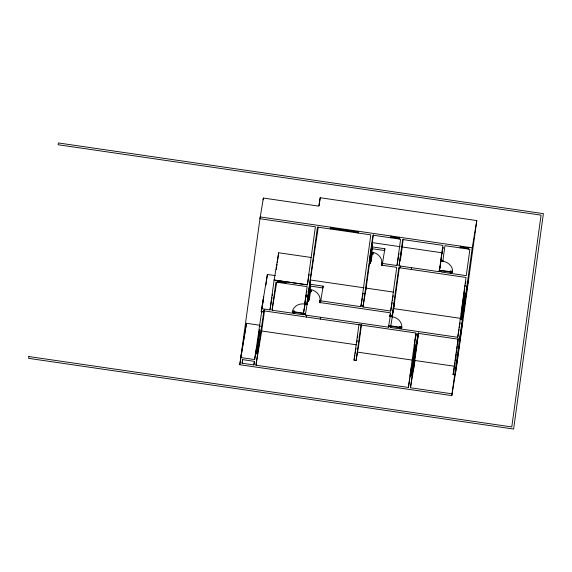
<?xml version="1.0" encoding="UTF-8"?>
<svg xmlns="http://www.w3.org/2000/svg" width="572" height="572" viewBox="0 0 572 572"><rect width="100%" height="100%" fill="white"/><g stroke="black" fill="none" stroke-linecap="round" stroke-linejoin="round"><path stroke-width="0.86" d="M456.592 366.559L451.78 395.617L239.768 364.714L260.217 216.931L472.229 247.833L476.791 220.57L320.206 197.748L318.804 206.135L263.37 198.055L259.967 218.726L315.394 226.805L307.364 284.842L274.102 280.037L269.97 309.91L261.654 308.701L261.24 311.69L263.32 311.99L263.606 310.267M263.127 199.857L263.37 198.055M259.481 325.182L246.496 323.287L239.768 364.714M242.092 363.227L242.592 359.631L254.368 361.354L253.875 364.943L242.092 363.227L242.685 359.709M246.496 323.287L240.762 357.536L254.619 359.559L261.711 311.368M262.062 308.837L262.298 307.15M262.527 305.455L263.699 297.011L261.24 311.69M256.27 353.732L259.581 329.794M265.93 284.97L267.389 274.453L275.275 275.597M256.692 353.789L260.003 329.858M409.817 378.878L408.379 387.458L255.956 365.243L264.021 309.988M263.32 311.99L263.485 310.796L415.916 333.011L408.379 387.458M255.956 365.243L261.683 330.995L264.6 309.917M276.355 269.469L276.598 267.717M276.841 265.959L277.084 264.2M277.327 262.448L278.664 252.781L311.054 257.457M272.05 310.21L275.94 282.089L307.114 286.636L304.719 303.989A11.204 9.667 9.5 0 0 292.306 311.947L292.363 311.525L303.453 313.141L303.224 314.757L272.05 310.21L276.612 282.954M277.327 282.296L277.57 280.502M285.635 283.505L285.886 281.71M292.9 312.033L293.493 312.119M293 312.598L293.064 312.133M293.143 311.561L293.207 311.096M303.181 313.527L303.103 314.128L305.598 314.493L305.677 313.892L292.306 311.947M306.106 296.997L306.342 295.338M306.685 292.85L306.914 291.198M303.875 313.635L305.484 313.742L305.305 315.058L388.445 327.177L390.454 315.172M305.198 304.061L306.778 304.411L307.293 300.7L308.816 300.922L308.866 299.528M319.104 205.698L320.206 197.748M310.253 289.532L310.732 289.604L309.409 299.177L307.543 298.906L317.474 227.105L370.82 234.885L360.889 306.678L320.013 300.722A11.204 9.667 9.5 0 0 310.253 289.532L308.651 301.079L307.958 300.979L308.258 298.827L308.952 298.927M308.072 298.126L308.53 294.816M308.758 293.157L309.33 289.017M308.465 296.189L310.453 281.832L308.608 293.329M307.543 298.906L318.261 227.127M309.631 290.426L309.202 291.484M308.329 300.851L308.58 299.056M310.439 286.122L310.689 284.327L323.159 286.143L322.915 287.938L310.439 286.122L307.986 300.8M306.442 317.06L306.692 315.265M311.089 290.64L311.211 291.777L311.39 290.497M320.113 302.567L320.356 300.772M330.294 228.979L330.537 227.177M320.299 319.076L320.549 317.281M358.008 233.011L358.251 231.217M358.687 345.13L356.113 360.51L354.032 360.203L359.016 324.202M356.971 342.192L357.214 340.44M357.579 337.802L357.822 336.05M392.12 302.445L390.683 311.025L362.97 306.985L369.012 263.306L370.534 263.528L370.584 262.133M371.972 252.138L372.458 252.209L371.128 261.783L369.262 261.511L372.901 235.185L400.614 239.225L396.975 265.551L381.731 263.327A11.204 9.667 9.5 0 0 371.972 252.138L370.37 263.685L369.676 263.585L369.977 261.433L370.67 261.533M356.113 360.51L361.089 324.503M365.88 289.904L370.113 259.288M370.356 257.536L372.172 244.437L370.306 255.584M369.262 261.511L373.509 234.742M357.264 353.918L357.514 352.123L412.941 360.203M358.437 346.925L361.483 324.917M371.35 253.031L370.921 254.097M370.048 263.456L370.298 261.661M372.157 248.727L372.408 246.932L384.877 248.756L384.634 250.55L372.157 248.727L369.705 263.406M372.808 253.246L372.93 254.383L373.108 253.103M381.831 265.172L382.075 263.377M390.919 237.809L391.162 236.014M399.227 239.024L399.478 237.23M388.445 327.177L388.631 325.861L390.204 326.212M390.683 311.025L396.725 267.346L381.345 265.108L381.674 263.749M391.534 316.638L389.918 316.53L390.433 312.82L319.626 302.495L319.955 301.144M459.023 329.558L457.736 337.28L390.526 327.484L390.748 325.868L401.837 327.484L401.78 327.899L388.402 325.954L388.324 326.548L390.819 326.912L390.898 326.312M399.056 265.851L402.695 239.525L442.878 245.388L439.239 271.714L399.056 265.851L403.303 239.082M393.064 312.205L394.558 301.437L392.099 316.116M390.526 327.484L393.686 308.608L399.406 267.253M400.379 260.217L401.959 248.777M400.193 267.853L400.436 266.059M400.593 327.727L401.187 327.813M400.936 328.328L401.001 327.863M401.079 327.291L401.144 326.834M411.275 269.469L411.525 267.675M412.491 360.818L412.734 359.066M413.577 352.953L413.821 351.208M414.786 344.215L415.029 342.471M415.88 336.357L416.116 334.606M410.868 375.618L415.1 345.038M411.282 375.675L415.515 345.102M452.03 393.822L410.46 387.766L417.989 333.319L459.566 339.375L462.719 320.506L455.19 374.953L453.11 374.646L458.093 338.638M418.439 333.161L412.112 375.797L410.038 375.497L411.625 365.994M413.62 368.89L418.597 332.883M442.235 253.124L442.463 251.465M442.807 248.977L443.035 247.318M440.998 270.749L439.418 270.392M442.32 261.175L440.712 261.061M441.691 270.849L441.605 271.443L439.11 271.085L439.196 270.484L452.566 272.436L452.624 272.015L441.541 270.399L441.319 272.015L466.259 275.647L469.905 249.32L444.959 245.688L442.807 261.247A11.204 9.667 9.5 0 1 452.566 272.436M451.379 272.258L451.973 272.343M451.515 272.358L450.085 272.744L451.573 272.958M451.723 272.858L451.787 272.401M451.866 271.829L451.93 271.364M460.203 247.912L460.453 246.117M468.518 249.12L468.761 247.326M457.736 337.28L466.008 277.441L398.806 267.646L392.013 316.709A11.204 9.667 9.5 0 1 401.78 327.899M461.861 309.073L461.504 311.64L461.94 309.016M462.097 307.364L462.448 304.797M462.684 303.088L463.635 296.253M463.871 294.544L464.693 288.56M462.791 303.796L463.027 302.087M463.384 299.521L463.62 297.812M463.971 295.245L464.214 293.536M464.564 290.976L464.8 289.26M465.629 283.283L465.865 281.574M454.633 365.379L454.997 362.741M455.24 360.989L456.213 353.954M456.456 352.202L456.699 350.443M456.942 348.684L457.307 346.046M457.55 344.287L458.279 339.017M461.046 319.448L464.357 295.517M461.461 319.512L464.771 295.574M451.78 395.617L472.229 247.833M456.342 368.354L476.791 220.57M261.654 308.701L267.389 274.453M254.619 359.559L256.528 348.141M253.875 364.943L254.461 361.425M278.664 252.781L274.102 280.037L307.364 284.842L308.544 277.806M269.97 309.91L272.029 297.597M272.322 295.838L272.615 294.079M308.837 276.047L309.13 274.288M304.797 303.389L306.242 294.752M303.31 314.157L305.191 302.931M305.477 301.208L305.763 299.478M303.224 314.757L305.09 303.603M306.878 303.689L307.457 300.236M308.036 296.782L308.294 294.694M305.305 315.058L308.322 297.047M308.229 299.006L310.689 284.327M320.456 302.617L323.159 286.143M360.889 306.678L362.326 298.105M362.612 296.389L362.898 294.673M369.726 259.016L370.012 257.3M369.955 261.611L372.408 246.932M354.032 360.203L354.89 355.083M355.176 353.374L355.462 351.666M355.748 349.957L356.034 348.248M362.97 306.985L366.123 288.109L393.843 292.149M382.175 265.222L384.877 248.756M396.975 265.551L398.412 256.971M398.698 255.255L398.984 253.539M392.406 300.729L392.692 299.013M392.978 297.297L393.264 295.581M390.018 315.808L390.454 313.22M416.144 333.698L414.264 344.916L416.344 345.223L418.368 333.133M410.103 377.162L410.389 375.454M410.46 387.766L415.022 360.503L454.511 366.259L453.11 374.646M440.812 260.346L442.399 250.843M442.692 249.12L442.978 247.39M439.317 271.114L440.769 262.476M441.055 260.753L441.341 259.023M439.239 271.714L440.097 266.566M440.39 264.85L440.676 263.134M440.962 261.418L441.248 259.702M464.957 286.829L465.25 285.085M462.233 307.271L462.526 305.519M459.309 327.842L459.602 326.126M459.888 324.41L460.174 322.694M330.437 227.899L358.158 231.939M391.062 236.737L399.378 237.945M460.353 246.832L468.668 248.048M330.387 228.257L358.108 232.296M391.012 237.094L399.327 238.302M460.303 247.19L468.618 248.405M372.415 242.642L400.135 246.682M402.209 246.982L442.399 252.838M440.769 260.639L442.85 260.946M371.9 252.652L371.829 253.167M372.386 252.724L372.315 253.232M371.257 252.717L371.793 252.788M372.451 252.888L372.987 252.967M451.808 271.221L450.328 271.006L451.565 271.435M439.36 270.813L441.441 271.114M463.527 295.395L465.608 295.695M310.696 280.037L364.049 287.809M362.712 293.522L364.793 293.822M277.47 281.217L285.785 282.432M277.42 281.574L285.735 282.79M310.181 290.047L310.11 290.555M310.667 290.118L310.596 290.626M309.538 290.104L310.067 290.183M310.732 290.283L311.268 290.361M393.686 308.608L460.889 318.404M460.217 319.326L462.298 319.626M361.054 305.484L363.134 305.784M304.754 303.689L306.835 303.989M389.982 316.109L392.056 316.409M293.365 311.004L294.845 311.218L293.536 311.268M401.022 326.691L399.535 326.476L400.779 326.898M303.353 313.856L305.427 314.164M388.574 326.283L390.647 326.583M293.365 312.526L294.601 312.948L293.121 312.734M400.607 328.156L399.299 328.206L400.779 328.428M262.405 311.475L263.792 311.676M259.252 326.047L261.332 326.355M261.683 330.995L356.606 344.83M258.422 332.067L260.503 332.375M255.441 353.61L257.522 353.911M28.85 356.556L28.6 358.351L513.599 429.043L543.4 213.649L58.401 142.957L58.151 144.752L541.076 215.136L511.768 426.941L28.85 356.556M304.59 303.36L304.511 303.961L307 304.318L307.085 303.725L304.59 303.36M320.034 300.543L319.741 302.695L320.434 302.795L320.728 300.643L320.034 300.543M381.753 263.149L381.46 265.301L382.153 265.408L382.446 263.249L381.753 263.149M389.811 315.78L389.732 316.38L392.228 316.745L392.306 316.144L389.811 315.78M440.604 260.31L440.519 260.911L443.014 261.275L443.1 260.675L440.604 260.31M466.895 288.009L463.585 311.94L468.06 281.016L466.895 288.009"/></g></svg>
